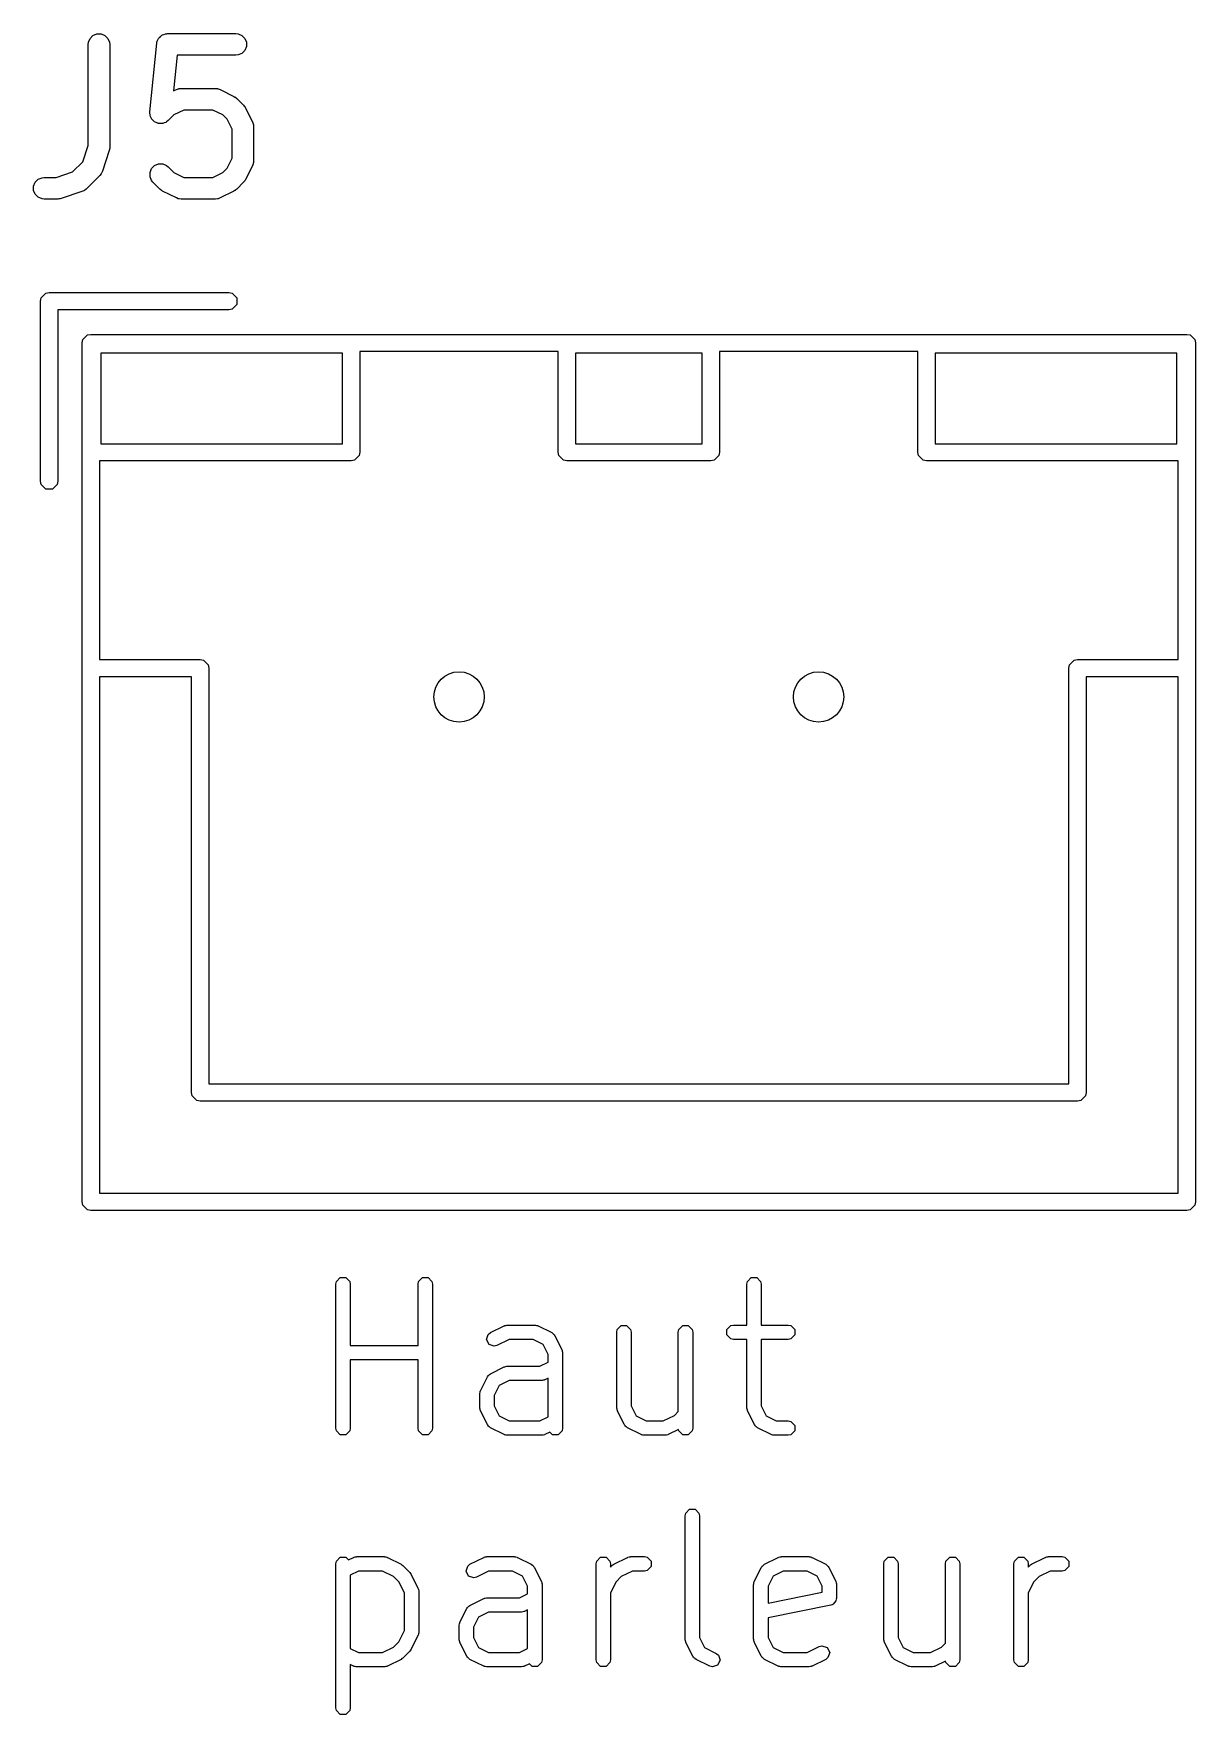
# Model space of a CAD drawing. Header units: inches. Extents: x 0.4 to 11.3, y -7.9 to -0.4.
# Drawn here: x 3.8206 to 4.1386, y -4.1367 to -3.6768 of the extents above; entities that cross this region are included whole.
import ezdxf

# ---------------------------------------------------------------- set-up
doc = ezdxf.new("R2010")
doc.units = ezdxf.units.IN
doc.header["$MEASUREMENT"] = 0
doc.layers.add('F.Silkscreen', color=41, linetype='CONTINUOUS', true_color=0xf2eda1)

msp = doc.modelspace()

# ---------------------------------------------------------------- linework, layer by layer
at = {"layer": 'F.Silkscreen', "linetype": 'CONTINUOUS'}
for p, q in [((3.8355, -3.67972), (3.83556, -3.67914)), ((3.83556, -3.67914), (3.836, -3.67808)), ((3.836, -3.67808), (3.83681, -3.67726)), ((3.83681, -3.67726), (3.83788, -3.67682)), ((3.83788, -3.67682), (3.83903, -3.67682)), ((3.83903, -3.67682), (3.84009, -3.67726)), ((3.84009, -3.67726), (3.84091, -3.67808)), ((3.84091, -3.67808), (3.84135, -3.67914)), ((3.84135, -3.67914), (3.8414, -3.67972)), ((3.85426, -3.67942), (3.8543, -3.67921)), ((3.8543, -3.67914), (3.85433, -3.67907)), ((3.8543, -3.67921), (3.8543, -3.67914)), ((3.85433, -3.67907), (3.85437, -3.67886)), ((3.85437, -3.67886), (3.85458, -3.67848)), ((3.85458, -3.67848), (3.85474, -3.67808)), ((3.85474, -3.67808), (3.85485, -3.67797)), ((3.85485, -3.67797), (3.85492, -3.67784)), ((3.85492, -3.67784), (3.85525, -3.67757)), ((3.85525, -3.67757), (3.85556, -3.67726)), ((3.85556, -3.67726), (3.8557, -3.67721)), ((3.8557, -3.67721), (3.85581, -3.67711)), ((3.85581, -3.67711), (3.85622, -3.67699)), ((3.85622, -3.67699), (3.85662, -3.67682)), ((3.85662, -3.67682), (3.85684, -3.6768)), ((3.85684, -3.6768), (3.85691, -3.67678)), ((3.85691, -3.67678), (3.85699, -3.67679)), ((3.85699, -3.67679), (3.8572, -3.67676)), ((3.8572, -3.67676), (3.87595, -3.67676)), ((3.87595, -3.67676), (3.87652, -3.67682)), ((3.87652, -3.67682), (3.87759, -3.67726)), ((3.87759, -3.67726), (3.8784, -3.67808)), ((3.8784, -3.67808), (3.87884, -3.67914)), ((3.87884, -3.67914), (3.87884, -3.68029)), ((3.8355, -3.70736), (3.8355, -3.67972)), ((3.8414, -3.67972), (3.8414, -3.70784)), ((3.85239, -3.69817), (3.85426, -3.67942)), ((3.85987, -3.68267), (3.85889, -3.69244)), ((3.87595, -3.68267), (3.85987, -3.68267)), ((3.87652, -3.68261), (3.87595, -3.68267)), ((3.87759, -3.68217), (3.87652, -3.68261)), ((3.8784, -3.68136), (3.87759, -3.68217)), ((3.87884, -3.68029), (3.8784, -3.68136)), ((3.85889, -3.69244), (3.85963, -3.69207)), ((3.85963, -3.69207), (3.86017, -3.69187)), ((3.86017, -3.69187), (3.86027, -3.69186)), ((3.86027, -3.69186), (3.86037, -3.69182)), ((3.86037, -3.69182), (3.86095, -3.69176)), ((3.86095, -3.69176), (3.87032, -3.69176)), ((3.87032, -3.69176), (3.8709, -3.69182)), ((3.8709, -3.69182), (3.871, -3.69186)), ((3.871, -3.69186), (3.8711, -3.69187)), ((3.8711, -3.69187), (3.87164, -3.69207)), ((3.87164, -3.69207), (3.87539, -3.69395)), ((3.86165, -3.69767), (3.85895, -3.69902)), ((3.86963, -3.69767), (3.86165, -3.69767)), ((3.87232, -3.69902), (3.86963, -3.69767)), ((3.87539, -3.69395), (3.87564, -3.69411)), ((3.87564, -3.69411), (3.87571, -3.69414)), ((3.87571, -3.69414), (3.87579, -3.6942)), ((3.87579, -3.6942), (3.87588, -3.69426)), ((3.87588, -3.69426), (3.87593, -3.69432)), ((3.87593, -3.69432), (3.87616, -3.6945)), ((3.87616, -3.6945), (3.87803, -3.69638)), ((3.87803, -3.69638), (3.87822, -3.6966)), ((3.87822, -3.6966), (3.87828, -3.69665)), ((3.87828, -3.69665), (3.87834, -3.69674)), ((3.87834, -3.69674), (3.8784, -3.69682)), ((3.8784, -3.69682), (3.87843, -3.6969)), ((3.87843, -3.6969), (3.87859, -3.69714)), ((3.87859, -3.69714), (3.88046, -3.70089)), ((3.85239, -3.69875), (3.85239, -3.69817)), ((3.85243, -3.69889), (3.85239, -3.69875)), ((3.85243, -3.69904), (3.85243, -3.69889)), ((3.85259, -3.69944), (3.85243, -3.69904)), ((3.85272, -3.69985), (3.85259, -3.69944)), ((3.85281, -3.69997), (3.85272, -3.69985)), ((3.85287, -3.70011), (3.85281, -3.69997)), ((3.85317, -3.70041), (3.85287, -3.70011)), ((3.85345, -3.70074), (3.85317, -3.70041)), ((3.85358, -3.70081), (3.85345, -3.70074)), ((3.85368, -3.70092), (3.85358, -3.70081)), ((3.85408, -3.70109), (3.85368, -3.70092)), ((3.85446, -3.70129), (3.85408, -3.70109)), ((3.85461, -3.7013), (3.85446, -3.70129)), ((3.85475, -3.70136), (3.85461, -3.7013)), ((3.85518, -3.70136), (3.85475, -3.70136)), ((3.85561, -3.7014), (3.85518, -3.70136)), ((3.85575, -3.70136), (3.85561, -3.7014)), ((3.8559, -3.70136), (3.85575, -3.70136)), ((3.8563, -3.7012), (3.8559, -3.70136)), ((3.85671, -3.70107), (3.8563, -3.7012)), ((3.85683, -3.70098), (3.85671, -3.70107)), ((3.85696, -3.70092), (3.85683, -3.70098)), ((3.85741, -3.70055), (3.85696, -3.70092)), ((3.85895, -3.69902), (3.85741, -3.70055)), ((3.87352, -3.70021), (3.87232, -3.69902)), ((3.87487, -3.70291), (3.87352, -3.70021)), ((3.88046, -3.70089), (3.88067, -3.70143)), ((3.88067, -3.70143), (3.88068, -3.70154)), ((3.88068, -3.70154), (3.88072, -3.70164)), ((3.88072, -3.70164), (3.88077, -3.70221)), ((3.88077, -3.70221), (3.88077, -3.71159)), ((3.87487, -3.71089), (3.87487, -3.70291)), ((3.834, -3.71187), (3.8355, -3.70736)), ((3.84125, -3.70877), (3.83938, -3.7144)), ((3.84132, -3.70849), (3.84125, -3.70877)), ((3.84135, -3.70841), (3.84132, -3.70849)), ((3.84136, -3.70831), (3.84135, -3.70841)), ((3.84138, -3.70821), (3.84136, -3.70831)), ((3.8414, -3.70784), (3.84138, -3.70813)), ((3.84138, -3.70813), (3.84138, -3.70821)), ((3.87352, -3.71359), (3.87487, -3.71089)), ((3.88077, -3.71159), (3.88072, -3.71216)), ((3.82181, -3.71663), (3.82288, -3.71619)), ((3.82288, -3.71619), (3.82345, -3.71613)), ((3.82345, -3.71613), (3.82672, -3.71613)), ((3.82672, -3.71613), (3.83123, -3.71463)), ((3.83123, -3.71463), (3.834, -3.71187)), ((3.83866, -3.71555), (3.83492, -3.7193)), ((3.83903, -3.7151), (3.83866, -3.71555)), ((3.83907, -3.71501), (3.83903, -3.7151)), ((3.83914, -3.71493), (3.83907, -3.71501)), ((3.83938, -3.7144), (3.83914, -3.71493)), ((3.85243, -3.71476), (3.85287, -3.7137)), ((3.85243, -3.71591), (3.85243, -3.71476)), ((3.85287, -3.71698), (3.85243, -3.71591)), ((3.85287, -3.7137), (3.85368, -3.71288)), ((3.85368, -3.71288), (3.85475, -3.71244)), ((3.85475, -3.71244), (3.8559, -3.71244)), ((3.8559, -3.71244), (3.85696, -3.71288)), ((3.85696, -3.71288), (3.85741, -3.71325)), ((3.85741, -3.71325), (3.85895, -3.71479)), ((3.85895, -3.71479), (3.86165, -3.71613)), ((3.86165, -3.71613), (3.86963, -3.71613)), ((3.86963, -3.71613), (3.87232, -3.71479)), ((3.87232, -3.71479), (3.87352, -3.71359)), ((3.88046, -3.71291), (3.87859, -3.71666)), ((3.88067, -3.71237), (3.88046, -3.71291)), ((3.88068, -3.71226), (3.88067, -3.71237)), ((3.88072, -3.71216), (3.88068, -3.71226)), ((3.82056, -3.71851), (3.821, -3.71745)), ((3.82056, -3.71966), (3.82056, -3.71851)), ((3.821, -3.72073), (3.82056, -3.71966)), ((3.821, -3.71745), (3.82181, -3.71663)), ((3.82181, -3.72154), (3.821, -3.72073)), ((3.83376, -3.72001), (3.82814, -3.72189)), ((3.83429, -3.71978), (3.83376, -3.72001)), ((3.83437, -3.71971), (3.83429, -3.71978)), ((3.83447, -3.71967), (3.83437, -3.71971)), ((3.83492, -3.7193), (3.83447, -3.71967)), ((3.85324, -3.71743), (3.85287, -3.71698)), ((3.85511, -3.7193), (3.85324, -3.71743)), ((3.85534, -3.71949), (3.85511, -3.7193)), ((3.85539, -3.71955), (3.85534, -3.71949)), ((3.85548, -3.7196), (3.85539, -3.71955)), ((3.85556, -3.71967), (3.85548, -3.7196)), ((3.85563, -3.7197), (3.85556, -3.71967)), ((3.85588, -3.71985), (3.85563, -3.7197)), ((3.85963, -3.72173), (3.85588, -3.71985)), ((3.87539, -3.71985), (3.87164, -3.72173)), ((3.87564, -3.7197), (3.87539, -3.71985)), ((3.87571, -3.71967), (3.87564, -3.7197)), ((3.87579, -3.7196), (3.87571, -3.71967)), ((3.87588, -3.71955), (3.87579, -3.7196)), ((3.87593, -3.71949), (3.87588, -3.71955)), ((3.87616, -3.7193), (3.87593, -3.71949)), ((3.87803, -3.71743), (3.87616, -3.7193)), ((3.87822, -3.7172), (3.87803, -3.71743)), ((3.87828, -3.71715), (3.87822, -3.7172)), ((3.87834, -3.71706), (3.87828, -3.71715)), ((3.8784, -3.71698), (3.87834, -3.71706)), ((3.87843, -3.71691), (3.8784, -3.71698)), ((3.87859, -3.71666), (3.87843, -3.71691)), ((3.82288, -3.72198), (3.82181, -3.72154)), ((3.82345, -3.72204), (3.82288, -3.72198)), ((3.8272, -3.72204), (3.82345, -3.72204)), ((3.82749, -3.72201), (3.8272, -3.72204)), ((3.82757, -3.72202), (3.82749, -3.72201)), ((3.82767, -3.72199), (3.82757, -3.72202)), ((3.82778, -3.72198), (3.82767, -3.72199)), ((3.82785, -3.72195), (3.82778, -3.72198)), ((3.82814, -3.72189), (3.82785, -3.72195)), ((3.86017, -3.72194), (3.85963, -3.72173)), ((3.86027, -3.72194), (3.86017, -3.72194)), ((3.86037, -3.72198), (3.86027, -3.72194)), ((3.86095, -3.72204), (3.86037, -3.72198)), ((3.87032, -3.72204), (3.86095, -3.72204)), ((3.8709, -3.72198), (3.87032, -3.72204)), ((3.871, -3.72194), (3.8709, -3.72198)), ((3.8711, -3.72194), (3.871, -3.72194)), ((3.87164, -3.72173), (3.8711, -3.72194)), ((3.82262, -3.7491), (3.8239, -3.74782)), ((3.8239, -3.74782), (3.8248, -3.74764)), ((3.8248, -3.74764), (3.87402, -3.74764)), ((3.87402, -3.74764), (3.87492, -3.74782)), ((3.87492, -3.74782), (3.8762, -3.7491)), ((3.82244, -3.75), (3.82262, -3.7491)), ((3.82244, -3.79921), (3.82244, -3.75)), ((3.87402, -3.75236), (3.82717, -3.75236)), ((3.82717, -3.75236), (3.82717, -3.79921)), ((3.87492, -3.75218), (3.87402, -3.75236)), ((3.8762, -3.7509), (3.87492, -3.75218)), ((3.8762, -3.7491), (3.8762, -3.7509)), ((3.83386, -3.76142), (3.83404, -3.76051)), ((3.83386, -3.99646), (3.83386, -3.76142)), ((3.83404, -3.76051), (3.83532, -3.75923)), ((3.83532, -3.75923), (3.83622, -3.75906)), ((3.83622, -3.75906), (4.13622, -3.75906)), ((4.13622, -3.75906), (4.13712, -3.75923)), ((4.13712, -3.75923), (4.1384, -3.76051)), ((4.1384, -3.76051), (4.13858, -3.76142)), ((4.13858, -3.76142), (4.13858, -3.99646)), ((3.83898, -3.76417), (3.83898, -3.78898)), ((3.90512, -3.76417), (3.83898, -3.76417)), ((3.90512, -3.78898), (3.90512, -3.76417)), ((3.96417, -3.76378), (3.90984, -3.76378)), ((3.90984, -3.76378), (3.90984, -3.79134)), ((3.96417, -3.79134), (3.96417, -3.76378)), ((3.9689, -3.76417), (3.9689, -3.78898)), ((4.00354, -3.76417), (3.9689, -3.76417)), ((4.00354, -3.78898), (4.00354, -3.76417)), ((4.00827, -3.76378), (4.00827, -3.79134)), ((4.0626, -3.76378), (4.00827, -3.76378)), ((4.0626, -3.79134), (4.0626, -3.76378)), ((4.06732, -3.76417), (4.06732, -3.78898)), ((4.13346, -3.76417), (4.06732, -3.76417)), ((4.13346, -3.78898), (4.13346, -3.76417)), ((3.83898, -3.78898), (3.90512, -3.78898)), ((3.9689, -3.78898), (4.00354, -3.78898)), ((4.06732, -3.78898), (4.13346, -3.78898)), ((3.90748, -3.7937), (3.83858, -3.7937)), ((3.83858, -3.7937), (3.83858, -3.84803)), ((3.90838, -3.79352), (3.90748, -3.7937)), ((3.90966, -3.79224), (3.90838, -3.79352)), ((3.90984, -3.79134), (3.90966, -3.79224)), ((3.96435, -3.79224), (3.96417, -3.79134)), ((3.96563, -3.79352), (3.96435, -3.79224)), ((3.96654, -3.7937), (3.96563, -3.79352)), ((4.00591, -3.7937), (3.96654, -3.7937)), ((4.00681, -3.79352), (4.00591, -3.7937)), ((4.00809, -3.79224), (4.00681, -3.79352)), ((4.00827, -3.79134), (4.00809, -3.79224)), ((4.06278, -3.79224), (4.0626, -3.79134)), ((4.06406, -3.79352), (4.06278, -3.79224)), ((4.06496, -3.7937), (4.06406, -3.79352)), ((4.13386, -3.7937), (4.06496, -3.7937)), ((4.13386, -3.84803), (4.13386, -3.7937)), ((3.82262, -3.80012), (3.82244, -3.79921)), ((3.8239, -3.80139), (3.82262, -3.80012)), ((3.82571, -3.80139), (3.8239, -3.80139)), ((3.82699, -3.80012), (3.82571, -3.80139)), ((3.82717, -3.79921), (3.82699, -3.80012)), ((3.83858, -3.84803), (3.86614, -3.84803)), ((3.86614, -3.84803), (3.86705, -3.84821)), ((3.86705, -3.84821), (3.86832, -3.84949)), ((3.86832, -3.84949), (3.8685, -3.85039)), ((4.10394, -3.85039), (4.10412, -3.84949)), ((4.10412, -3.84949), (4.1054, -3.84821)), ((4.1054, -3.84821), (4.1063, -3.84803)), ((4.1063, -3.84803), (4.13386, -3.84803)), ((3.83858, -3.85276), (3.83858, -3.99409)), ((3.86378, -3.85276), (3.83858, -3.85276)), ((3.86378, -3.96654), (3.86378, -3.85276)), ((3.8685, -3.85039), (3.8685, -3.96417)), ((4.10394, -3.96417), (4.10394, -3.85039)), ((4.13386, -3.85276), (4.10866, -3.85276)), ((4.10866, -3.85276), (4.10866, -3.96654)), ((4.13386, -3.99409), (4.13386, -3.85276)), ((3.8685, -3.96417), (3.98622, -3.96417)), ((3.98622, -3.96417), (4.10394, -3.96417)), ((3.86396, -3.96744), (3.86378, -3.96654)), ((3.86524, -3.96872), (3.86396, -3.96744)), ((3.86614, -3.9689), (3.86524, -3.96872)), ((3.98622, -3.9689), (3.86614, -3.9689)), ((4.1063, -3.9689), (3.98622, -3.9689)), ((4.1072, -3.96872), (4.1063, -3.9689)), ((4.10848, -3.96744), (4.1072, -3.96872)), ((4.10866, -3.96654), (4.10848, -3.96744)), ((3.83404, -3.99736), (3.83386, -3.99646)), ((3.83858, -3.99409), (4.13386, -3.99409)), ((4.13858, -3.99646), (4.1384, -3.99736)), ((3.83532, -3.99864), (3.83404, -3.99736)), ((3.83622, -3.99882), (3.83532, -3.99864)), ((4.13622, -3.99882), (3.83622, -3.99882)), ((4.13712, -3.99864), (4.13622, -3.99882)), ((4.1384, -3.99736), (4.13712, -3.99864)), ((3.9033, -4.019), (3.90345, -4.01824)), ((3.9033, -4.05837), (3.9033, -4.019)), ((3.90345, -4.01824), (3.90452, -4.01718)), ((3.90452, -4.01718), (3.90602, -4.01718)), ((3.90602, -4.01718), (3.90709, -4.01824)), ((3.90709, -4.01824), (3.90724, -4.019)), ((3.90724, -4.019), (3.90724, -4.03577)), ((3.9258, -4.019), (3.92595, -4.01824)), ((3.9258, -4.03577), (3.9258, -4.019)), ((3.92595, -4.01824), (3.92701, -4.01718)), ((3.92701, -4.01718), (3.92852, -4.01718)), ((3.92852, -4.01718), (3.92959, -4.01824)), ((3.92959, -4.01824), (3.92974, -4.019)), ((3.92974, -4.019), (3.92974, -4.05837)), ((4.01579, -4.019), (4.01594, -4.01824)), ((4.01579, -4.03015), (4.01579, -4.019)), ((4.01594, -4.01824), (4.017, -4.01718)), ((4.017, -4.01718), (4.01851, -4.01718)), ((4.01851, -4.01718), (4.01958, -4.01824)), ((4.01958, -4.01824), (4.01973, -4.019)), ((4.01973, -4.019), (4.01973, -4.03015)), ((3.94455, -4.03413), (3.94503, -4.0327)), ((3.94503, -4.0327), (3.94564, -4.03223)), ((3.94564, -4.03223), (3.94939, -4.03036)), ((3.94939, -4.03036), (3.94948, -4.03033)), ((3.94948, -4.03033), (3.94951, -4.0303)), ((3.94951, -4.0303), (3.94982, -4.03024)), ((3.94982, -4.03024), (3.95013, -4.03015)), ((3.95013, -4.03015), (3.95017, -4.03017)), ((3.95017, -4.03017), (3.95027, -4.03015)), ((3.95027, -4.03015), (3.95776, -4.03015)), ((3.95776, -4.03015), (3.95786, -4.03017)), ((3.95786, -4.03017), (3.9579, -4.03015)), ((3.9579, -4.03015), (3.95821, -4.03024)), ((3.95821, -4.03024), (3.95852, -4.0303)), ((3.95852, -4.0303), (3.95855, -4.03033)), ((3.95855, -4.03033), (3.95864, -4.03036)), ((3.95864, -4.03036), (3.96239, -4.03223)), ((3.96239, -4.03223), (3.9627, -4.03247)), ((3.9627, -4.03247), (3.9628, -4.03251)), ((3.9628, -4.03251), (3.96289, -4.03262)), ((3.96289, -4.03262), (3.963, -4.0327)), ((3.963, -4.0327), (3.96303, -4.0328)), ((3.96303, -4.0328), (3.96327, -4.03311)), ((3.96327, -4.03311), (3.96515, -4.03686)), ((3.98017, -4.03212), (3.98032, -4.03137)), ((3.98017, -4.05274), (3.98017, -4.03212)), ((3.98032, -4.03137), (3.98138, -4.0303)), ((3.98138, -4.0303), (3.98289, -4.0303)), ((3.98289, -4.0303), (3.98396, -4.03137)), ((3.98396, -4.03137), (3.9841, -4.03212)), ((3.9841, -4.03212), (3.9841, -4.05228)), ((3.99704, -4.03212), (3.99719, -4.03137)), ((3.99704, -4.0538), (3.99704, -4.03212)), ((3.99719, -4.03137), (3.99826, -4.0303)), ((3.99826, -4.0303), (3.99976, -4.0303)), ((3.99976, -4.0303), (4.00083, -4.03137)), ((4.00083, -4.03137), (4.00098, -4.03212)), ((4.00098, -4.03212), (4.00098, -4.05837)), ((4.01031, -4.03137), (4.01138, -4.0303)), ((4.01031, -4.03287), (4.01031, -4.03137)), ((4.01138, -4.03394), (4.01031, -4.03287)), ((4.01138, -4.0303), (4.01213, -4.03015)), ((4.01213, -4.03015), (4.01579, -4.03015)), ((4.01973, -4.03015), (4.02713, -4.03015)), ((4.02713, -4.03015), (4.02788, -4.0303)), ((4.02788, -4.0303), (4.02895, -4.03137)), ((4.02895, -4.03287), (4.02788, -4.03394)), ((4.02895, -4.03137), (4.02895, -4.03287)), ((3.90724, -4.03577), (3.9258, -4.03577)), ((3.94523, -4.03548), (3.94455, -4.03413)), ((3.94666, -4.03596), (3.94523, -4.03548)), ((3.9474, -4.03575), (3.94666, -4.03596)), ((3.95073, -4.03409), (3.9474, -4.03575)), ((3.9573, -4.03409), (3.95073, -4.03409)), ((3.96005, -4.03546), (3.9573, -4.03409)), ((3.96142, -4.03821), (3.96005, -4.03546)), ((3.96515, -4.03686), (3.96518, -4.03696)), ((3.96518, -4.03696), (3.96521, -4.03699)), ((3.96521, -4.03699), (3.96527, -4.0373)), ((3.96527, -4.0373), (3.96535, -4.0376)), ((3.96535, -4.0376), (3.96534, -4.03765)), ((3.96534, -4.03765), (3.96536, -4.03774)), ((3.96536, -4.03774), (3.96536, -4.05837)), ((4.01213, -4.03409), (4.01138, -4.03394)), ((4.01579, -4.03409), (4.01213, -4.03409)), ((4.01579, -4.05274), (4.01579, -4.03409)), ((4.02713, -4.03409), (4.01973, -4.03409)), ((4.01973, -4.03409), (4.01973, -4.05228)), ((4.02788, -4.03394), (4.02713, -4.03409)), ((3.9258, -4.03971), (3.90724, -4.03971)), ((3.90724, -4.03971), (3.90724, -4.05837)), ((3.9258, -4.05837), (3.9258, -4.03971)), ((3.94564, -4.04348), (3.94939, -4.04161)), ((3.94939, -4.04161), (3.94948, -4.04158)), ((3.94948, -4.04158), (3.94951, -4.04155)), ((3.94951, -4.04155), (3.94982, -4.04149)), ((3.94982, -4.04149), (3.95013, -4.0414)), ((3.95013, -4.0414), (3.95017, -4.04142)), ((3.95017, -4.04142), (3.95027, -4.0414)), ((3.95027, -4.0414), (3.95917, -4.0414)), ((3.95917, -4.0414), (3.96142, -4.04028)), ((3.96142, -4.04028), (3.96142, -4.03821)), ((3.94288, -4.04811), (3.94476, -4.04436)), ((3.94476, -4.04436), (3.945, -4.04405)), ((3.945, -4.04405), (3.94503, -4.04395)), ((3.94503, -4.04395), (3.94514, -4.04387)), ((3.94514, -4.04387), (3.94523, -4.04375)), ((3.94523, -4.04375), (3.94533, -4.04372)), ((3.94533, -4.04372), (3.94564, -4.04348)), ((3.94798, -4.04671), (3.94661, -4.04946)), ((3.95073, -4.04534), (3.94798, -4.04671)), ((3.95964, -4.04534), (3.95073, -4.04534)), ((3.95974, -4.04532), (3.95964, -4.04534)), ((3.95978, -4.04533), (3.95974, -4.04532)), ((3.96008, -4.04525), (3.95978, -4.04533)), ((3.96039, -4.04519), (3.96008, -4.04525)), ((3.96042, -4.04515), (3.96039, -4.04519)), ((3.96052, -4.04513), (3.96042, -4.04515)), ((3.96142, -4.04468), (3.96052, -4.04513)), ((3.96142, -4.05527), (3.96142, -4.04468)), ((3.94267, -4.04899), (3.94269, -4.04889)), ((3.94267, -4.05274), (3.94267, -4.04899)), ((3.94268, -4.04885), (3.94276, -4.04855)), ((3.94269, -4.04889), (3.94268, -4.04885)), ((3.94276, -4.04855), (3.94282, -4.04824)), ((3.94282, -4.04824), (3.94285, -4.04821)), ((3.94285, -4.04821), (3.94288, -4.04811)), ((3.94661, -4.04946), (3.94661, -4.05228)), ((3.94269, -4.05284), (3.94267, -4.05274)), ((3.94268, -4.05288), (3.94269, -4.05284)), ((3.94276, -4.05318), (3.94268, -4.05288)), ((3.94282, -4.05349), (3.94276, -4.05318)), ((3.94285, -4.05353), (3.94282, -4.05349)), ((3.94288, -4.05362), (3.94285, -4.05353)), ((3.94476, -4.05737), (3.94288, -4.05362)), ((3.94661, -4.05228), (3.94798, -4.05502)), ((3.94798, -4.05502), (3.95073, -4.0564)), ((3.95073, -4.0564), (3.95917, -4.0564)), ((3.95917, -4.0564), (3.96142, -4.05527)), ((3.98019, -4.05284), (3.98017, -4.05274)), ((3.98017, -4.05288), (3.98019, -4.05284)), ((3.98026, -4.05318), (3.98017, -4.05288)), ((3.98032, -4.05349), (3.98026, -4.05318)), ((3.98035, -4.05353), (3.98032, -4.05349)), ((3.98038, -4.05362), (3.98035, -4.05353)), ((3.98225, -4.05737), (3.98038, -4.05362)), ((3.9841, -4.05228), (3.98548, -4.05502)), ((3.98548, -4.05502), (3.98823, -4.0564)), ((3.98823, -4.0564), (3.99292, -4.0564)), ((3.99292, -4.0564), (3.99597, -4.05487)), ((3.99597, -4.05487), (3.99704, -4.0538)), ((4.01581, -4.05284), (4.01579, -4.05274)), ((4.01579, -4.05288), (4.01581, -4.05284)), ((4.01588, -4.05318), (4.01579, -4.05288)), ((4.01594, -4.05349), (4.01588, -4.05318)), ((4.01597, -4.05353), (4.01594, -4.05349)), ((4.016, -4.05362), (4.01597, -4.05353)), ((4.01787, -4.05737), (4.016, -4.05362)), ((4.01973, -4.05228), (4.0211, -4.05502)), ((4.0211, -4.05502), (4.02385, -4.0564)), ((4.02385, -4.0564), (4.02713, -4.0564)), ((4.02713, -4.0564), (4.02788, -4.05655)), ((4.02788, -4.05655), (4.02895, -4.05761)), ((3.90345, -4.05912), (3.9033, -4.05837)), ((3.90452, -4.06018), (3.90345, -4.05912)), ((3.90602, -4.06018), (3.90452, -4.06018)), ((3.90709, -4.05912), (3.90602, -4.06018)), ((3.90724, -4.05837), (3.90709, -4.05912)), ((3.92595, -4.05912), (3.9258, -4.05837)), ((3.92701, -4.06018), (3.92595, -4.05912)), ((3.92852, -4.06018), (3.92701, -4.06018)), ((3.92959, -4.05912), (3.92852, -4.06018)), ((3.92974, -4.05837), (3.92959, -4.05912)), ((3.945, -4.05768), (3.94476, -4.05737)), ((3.94503, -4.05778), (3.945, -4.05768)), ((3.94514, -4.05787), (3.94503, -4.05778)), ((3.94523, -4.05798), (3.94514, -4.05787)), ((3.94533, -4.05801), (3.94523, -4.05798)), ((3.94564, -4.05825), (3.94533, -4.05801)), ((3.94939, -4.06013), (3.94564, -4.05825)), ((3.94948, -4.06015), (3.94939, -4.06013)), ((3.94951, -4.06018), (3.94948, -4.06015)), ((3.94982, -4.06025), (3.94951, -4.06018)), ((3.95013, -4.06033), (3.94982, -4.06025)), ((3.95017, -4.06031), (3.95013, -4.06033)), ((3.95027, -4.06033), (3.95017, -4.06031)), ((3.95964, -4.06033), (3.95027, -4.06033)), ((3.95974, -4.06031), (3.95964, -4.06033)), ((3.95978, -4.06033), (3.95974, -4.06031)), ((3.96008, -4.06025), (3.95978, -4.06033)), ((3.96039, -4.06018), (3.96008, -4.06025)), ((3.96042, -4.06015), (3.96039, -4.06018)), ((3.96052, -4.06013), (3.96042, -4.06015)), ((3.96189, -4.05944), (3.96052, -4.06013)), ((3.96264, -4.06018), (3.96189, -4.05944)), ((3.96414, -4.06018), (3.96264, -4.06018)), ((3.96521, -4.05912), (3.96414, -4.06018)), ((3.96536, -4.05837), (3.96521, -4.05912)), ((3.98249, -4.05768), (3.98225, -4.05737)), ((3.98252, -4.05778), (3.98249, -4.05768)), ((3.98264, -4.05787), (3.98252, -4.05778)), ((3.98272, -4.05798), (3.98264, -4.05787)), ((3.98282, -4.05801), (3.98272, -4.05798)), ((3.98313, -4.05825), (3.98282, -4.05801)), ((3.98688, -4.06013), (3.98313, -4.05825)), ((3.98698, -4.06015), (3.98688, -4.06013)), ((3.98701, -4.06018), (3.98698, -4.06015)), ((3.98732, -4.06025), (3.98701, -4.06018)), ((3.98762, -4.06033), (3.98732, -4.06025)), ((3.98766, -4.06031), (3.98762, -4.06033)), ((3.98776, -4.06033), (3.98766, -4.06031)), ((3.99338, -4.06033), (3.98776, -4.06033)), ((3.99348, -4.06031), (3.99338, -4.06033)), ((3.99352, -4.06033), (3.99348, -4.06031)), ((3.99383, -4.06025), (3.99352, -4.06033)), ((3.99414, -4.06018), (3.99383, -4.06025)), ((3.99417, -4.06015), (3.99414, -4.06018)), ((3.99427, -4.06013), (3.99417, -4.06015)), ((3.99711, -4.0587), (3.99427, -4.06013)), ((3.99719, -4.05912), (3.99711, -4.0587)), ((3.99826, -4.06018), (3.99719, -4.05912)), ((3.99976, -4.06018), (3.99826, -4.06018)), ((4.00083, -4.05912), (3.99976, -4.06018)), ((4.00098, -4.05837), (4.00083, -4.05912)), ((4.01811, -4.05768), (4.01787, -4.05737)), ((4.01814, -4.05778), (4.01811, -4.05768)), ((4.01826, -4.05787), (4.01814, -4.05778)), ((4.01834, -4.05798), (4.01826, -4.05787)), ((4.01844, -4.05801), (4.01834, -4.05798)), ((4.01875, -4.05825), (4.01844, -4.05801)), ((4.0225, -4.06013), (4.01875, -4.05825)), ((4.0226, -4.06015), (4.0225, -4.06013)), ((4.02263, -4.06018), (4.0226, -4.06015)), ((4.02294, -4.06025), (4.02263, -4.06018)), ((4.02324, -4.06033), (4.02294, -4.06025)), ((4.02328, -4.06031), (4.02324, -4.06033)), ((4.02338, -4.06033), (4.02328, -4.06031)), ((4.02713, -4.06033), (4.02338, -4.06033)), ((4.02788, -4.06018), (4.02713, -4.06033)), ((4.02895, -4.05912), (4.02788, -4.06018)), ((4.02895, -4.05761), (4.02895, -4.05912)), ((3.99892, -4.08238), (3.99907, -4.08163)), ((3.99892, -4.11612), (3.99892, -4.08238)), ((3.99907, -4.08163), (4.00013, -4.08056)), ((4.00013, -4.08056), (4.00164, -4.08056)), ((4.00164, -4.08056), (4.0027, -4.08163)), ((4.0027, -4.08163), (4.00285, -4.08238)), ((4.00285, -4.08238), (4.00285, -4.11566)), ((3.9033, -4.0955), (3.90345, -4.09475)), ((3.9033, -4.13487), (3.9033, -4.0955)), ((3.90345, -4.09475), (3.90452, -4.09368)), ((3.90452, -4.09368), (3.90602, -4.09368)), ((3.90602, -4.09368), (3.90677, -4.09443)), ((3.90677, -4.09443), (3.90814, -4.09374)), ((3.90949, -4.09747), (3.90724, -4.09859)), ((3.90814, -4.09374), (3.90824, -4.09372)), ((3.90824, -4.09372), (3.90827, -4.09368)), ((3.90827, -4.09368), (3.90858, -4.09362)), ((3.90858, -4.09362), (3.90888, -4.09354)), ((3.90888, -4.09354), (3.90892, -4.09355)), ((3.90892, -4.09355), (3.90902, -4.09353)), ((3.90902, -4.09353), (3.91652, -4.09353)), ((3.91605, -4.09747), (3.90949, -4.09747)), ((3.9191, -4.09899), (3.91605, -4.09747)), ((3.91652, -4.09353), (3.91662, -4.09355)), ((3.91662, -4.09355), (3.91666, -4.09354)), ((3.91666, -4.09354), (3.91696, -4.09362)), ((3.91696, -4.09362), (3.91727, -4.09368)), ((3.91727, -4.09368), (3.9173, -4.09372)), ((3.9173, -4.09372), (3.9174, -4.09374)), ((3.9174, -4.09374), (3.92115, -4.09562)), ((3.92115, -4.09562), (3.9214, -4.09581)), ((3.9214, -4.09581), (3.92166, -4.09598)), ((3.92166, -4.09598), (3.92354, -4.09786)), ((3.92354, -4.09786), (3.92371, -4.09812)), ((3.93893, -4.09752), (3.9394, -4.09609)), ((3.9396, -4.09886), (3.93893, -4.09752)), ((3.9394, -4.09609), (3.94001, -4.09562)), ((3.94001, -4.09562), (3.94376, -4.09374)), ((3.94511, -4.09747), (3.94177, -4.09914)), ((3.94376, -4.09374), (3.94386, -4.09372)), ((3.94386, -4.09372), (3.94389, -4.09368)), ((3.94389, -4.09368), (3.9442, -4.09362)), ((3.9442, -4.09362), (3.9445, -4.09354)), ((3.9445, -4.09354), (3.94454, -4.09355)), ((3.94454, -4.09355), (3.94464, -4.09353)), ((3.94464, -4.09353), (3.95214, -4.09353)), ((3.95168, -4.09747), (3.94511, -4.09747)), ((3.95442, -4.09884), (3.95168, -4.09747)), ((3.95214, -4.09353), (3.95224, -4.09355)), ((3.95224, -4.09355), (3.95228, -4.09354)), ((3.95228, -4.09354), (3.95258, -4.09362)), ((3.95258, -4.09362), (3.95289, -4.09368)), ((3.95289, -4.09368), (3.95293, -4.09372)), ((3.95293, -4.09372), (3.95302, -4.09374)), ((3.95302, -4.09374), (3.95677, -4.09562)), ((3.95677, -4.09562), (3.95708, -4.09586)), ((3.95708, -4.09586), (3.95718, -4.09589)), ((3.95718, -4.09589), (3.95727, -4.096)), ((3.95727, -4.096), (3.95738, -4.09609)), ((3.95738, -4.09609), (3.95741, -4.09619)), ((3.95741, -4.09619), (3.95765, -4.0965)), ((3.95765, -4.0965), (3.95953, -4.10025)), ((3.97454, -4.0955), (3.97469, -4.09475)), ((3.97454, -4.12175), (3.97454, -4.0955)), ((3.97469, -4.09475), (3.97576, -4.09368)), ((3.97576, -4.09368), (3.97727, -4.09368)), ((3.97727, -4.09368), (3.97833, -4.09475)), ((3.97833, -4.09475), (3.97848, -4.0955)), ((3.97848, -4.0955), (3.97848, -4.09637)), ((3.97848, -4.09637), (3.97887, -4.09598)), ((3.97887, -4.09598), (3.97913, -4.09581)), ((3.97913, -4.09581), (3.97938, -4.09562)), ((3.97938, -4.09562), (3.98313, -4.09374)), ((3.98448, -4.09747), (3.98143, -4.09899)), ((3.98313, -4.09374), (3.98323, -4.09372)), ((3.98323, -4.09372), (3.98326, -4.09368)), ((3.98326, -4.09368), (3.98357, -4.09362)), ((3.98357, -4.09362), (3.98387, -4.09354)), ((3.98387, -4.09354), (3.98391, -4.09355)), ((3.98391, -4.09355), (3.98401, -4.09353)), ((3.98401, -4.09353), (3.98776, -4.09353)), ((3.98776, -4.09747), (3.98448, -4.09747)), ((3.98776, -4.09353), (3.98851, -4.09368)), ((3.98851, -4.09732), (3.98776, -4.09747)), ((3.98851, -4.09368), (3.98958, -4.09475)), ((3.98958, -4.09626), (3.98851, -4.09732)), ((3.98958, -4.09475), (3.98958, -4.09626)), ((4.01787, -4.10025), (4.01975, -4.0965)), ((4.01975, -4.0965), (4.01999, -4.09619)), ((4.01999, -4.09619), (4.02002, -4.09609)), ((4.02002, -4.09609), (4.02013, -4.096)), ((4.02013, -4.096), (4.02022, -4.09589)), ((4.02022, -4.09589), (4.02032, -4.09586)), ((4.02032, -4.09586), (4.02063, -4.09562)), ((4.02063, -4.09562), (4.02438, -4.09374)), ((4.02572, -4.09747), (4.02297, -4.09884)), ((4.02438, -4.09374), (4.02447, -4.09372)), ((4.02447, -4.09372), (4.0245, -4.09368)), ((4.0245, -4.09368), (4.02481, -4.09362)), ((4.02481, -4.09362), (4.02512, -4.09354)), ((4.02512, -4.09354), (4.02516, -4.09355)), ((4.02516, -4.09355), (4.02526, -4.09353)), ((4.02526, -4.09353), (4.03276, -4.09353)), ((4.03229, -4.09747), (4.02572, -4.09747)), ((4.03504, -4.09884), (4.03229, -4.09747)), ((4.03276, -4.09353), (4.03285, -4.09355)), ((4.03285, -4.09355), (4.03289, -4.09354)), ((4.03289, -4.09354), (4.0332, -4.09362)), ((4.0332, -4.09362), (4.03351, -4.09368)), ((4.03351, -4.09368), (4.03354, -4.09372)), ((4.03354, -4.09372), (4.03364, -4.09374)), ((4.03364, -4.09374), (4.03738, -4.09562)), ((4.03738, -4.09562), (4.03769, -4.09586)), ((4.03769, -4.09586), (4.03779, -4.09589)), ((4.03779, -4.09589), (4.03788, -4.096)), ((4.03788, -4.096), (4.03799, -4.09609)), ((4.03799, -4.09609), (4.03802, -4.09619)), ((4.03802, -4.09619), (4.03827, -4.0965)), ((4.03827, -4.0965), (4.04014, -4.10025)), ((4.05328, -4.0955), (4.05343, -4.09475)), ((4.05328, -4.11612), (4.05328, -4.0955)), ((4.05343, -4.09475), (4.0545, -4.09368)), ((4.0545, -4.09368), (4.05601, -4.09368)), ((4.05601, -4.09368), (4.05707, -4.09475)), ((4.05707, -4.09475), (4.05722, -4.0955)), ((4.05722, -4.0955), (4.05722, -4.11566)), ((4.07016, -4.0955), (4.07031, -4.09475)), ((4.07016, -4.11718), (4.07016, -4.0955)), ((4.07031, -4.09475), (4.07137, -4.09368)), ((4.07137, -4.09368), (4.07288, -4.09368)), ((4.07288, -4.09368), (4.07394, -4.09475)), ((4.07394, -4.09475), (4.07409, -4.0955)), ((4.07409, -4.0955), (4.07409, -4.12175)), ((4.0889, -4.0955), (4.08905, -4.09475)), ((4.0889, -4.12175), (4.0889, -4.0955)), ((4.08905, -4.09475), (4.09012, -4.09368)), ((4.09012, -4.09368), (4.09163, -4.09368)), ((4.09163, -4.09368), (4.09269, -4.09475)), ((4.09269, -4.09475), (4.09284, -4.0955)), ((4.09284, -4.0955), (4.09284, -4.09637)), ((4.09284, -4.09637), (4.09323, -4.09598)), ((4.09323, -4.09598), (4.09349, -4.09581)), ((4.09349, -4.09581), (4.09374, -4.09562)), ((4.09374, -4.09562), (4.09749, -4.09374)), ((4.09884, -4.09747), (4.09579, -4.09899)), ((4.09749, -4.09374), (4.09759, -4.09372)), ((4.09759, -4.09372), (4.09762, -4.09368)), ((4.09762, -4.09368), (4.09793, -4.09362)), ((4.09793, -4.09362), (4.09823, -4.09354)), ((4.09823, -4.09354), (4.09828, -4.09355)), ((4.09828, -4.09355), (4.09837, -4.09353)), ((4.09837, -4.09353), (4.10212, -4.09353)), ((4.10212, -4.09747), (4.09884, -4.09747)), ((4.10212, -4.09353), (4.10287, -4.09368)), ((4.10287, -4.09732), (4.10212, -4.09747)), ((4.10287, -4.09368), (4.10394, -4.09475)), ((4.10394, -4.09626), (4.10287, -4.09732)), ((4.10394, -4.09475), (4.10394, -4.09626)), ((3.90724, -4.09859), (3.90724, -4.11866)), ((3.92053, -4.10042), (3.9191, -4.09899)), ((3.92205, -4.10347), (3.92053, -4.10042)), ((3.92371, -4.09812), (3.9239, -4.09837)), ((3.9239, -4.09837), (3.92578, -4.10212)), ((3.92578, -4.10212), (3.92581, -4.10222)), ((3.92581, -4.10222), (3.92584, -4.10225)), ((3.92584, -4.10225), (3.9259, -4.10256)), ((3.94103, -4.09934), (3.9396, -4.09886)), ((3.94177, -4.09914), (3.94103, -4.09934)), ((3.9558, -4.10159), (3.95442, -4.09884)), ((3.9558, -4.10366), (3.9558, -4.10159)), ((3.95953, -4.10025), (3.95955, -4.10034)), ((3.95955, -4.10034), (3.95958, -4.10037)), ((3.95958, -4.10037), (3.95964, -4.10068)), ((3.95964, -4.10068), (3.95973, -4.10099)), ((3.95973, -4.10099), (3.95971, -4.10103)), ((3.95971, -4.10103), (3.95973, -4.10113)), ((3.95973, -4.10113), (3.95973, -4.12175)), ((3.98, -4.10042), (3.97848, -4.10347)), ((3.98143, -4.09899), (3.98, -4.10042)), ((4.01766, -4.10113), (4.01768, -4.10103)), ((4.01766, -4.11612), (4.01766, -4.10113)), ((4.01767, -4.10099), (4.01775, -4.10068)), ((4.01768, -4.10103), (4.01767, -4.10099)), ((4.01775, -4.10068), (4.01781, -4.10037)), ((4.01781, -4.10037), (4.01785, -4.10034)), ((4.01785, -4.10034), (4.01787, -4.10025)), ((4.02297, -4.09884), (4.0216, -4.10159)), ((4.0216, -4.10159), (4.0216, -4.10622)), ((4.03641, -4.10159), (4.03504, -4.09884)), ((4.03641, -4.10326), (4.03641, -4.10159)), ((4.04014, -4.10025), (4.04017, -4.10034)), ((4.04017, -4.10034), (4.0402, -4.10037)), ((4.0402, -4.10037), (4.04026, -4.10068)), ((4.04026, -4.10068), (4.04034, -4.10099)), ((4.04034, -4.10099), (4.04033, -4.10103)), ((4.04033, -4.10103), (4.04035, -4.10113)), ((4.04035, -4.10113), (4.04035, -4.10488)), ((4.09437, -4.10042), (4.09284, -4.10347)), ((4.09579, -4.09899), (4.09437, -4.10042)), ((3.92205, -4.11378), (3.92205, -4.10347)), ((3.9259, -4.10256), (3.92598, -4.10286)), ((3.92598, -4.10286), (3.92597, -4.1029)), ((3.92597, -4.1029), (3.92599, -4.103)), ((3.92599, -4.103), (3.92599, -4.11425)), ((3.93952, -4.10725), (3.9396, -4.10714)), ((3.9396, -4.10714), (3.9397, -4.10711)), ((3.9397, -4.10711), (3.94001, -4.10686)), ((3.94001, -4.10686), (3.94376, -4.10499)), ((3.94376, -4.10499), (3.94386, -4.10496)), ((3.94386, -4.10496), (3.94389, -4.10493)), ((3.94389, -4.10493), (3.9442, -4.10487)), ((3.9442, -4.10487), (3.9445, -4.10479)), ((3.9445, -4.10479), (3.94454, -4.1048)), ((3.94454, -4.1048), (3.94464, -4.10478)), ((3.94464, -4.10478), (3.95355, -4.10478)), ((3.95355, -4.10478), (3.9558, -4.10366)), ((3.97848, -4.10347), (3.97848, -4.12175)), ((4.0216, -4.10622), (4.03641, -4.10326)), ((4.03877, -4.10681), (4.0216, -4.11024)), ((4.03903, -4.10669), (4.03877, -4.10681)), ((4.03913, -4.10669), (4.03903, -4.10669)), ((4.0392, -4.10662), (4.03913, -4.10669)), ((4.03947, -4.10651), (4.0392, -4.10662)), ((4.03979, -4.10603), (4.03947, -4.10651)), ((4.0402, -4.10563), (4.03979, -4.10603)), ((4.04026, -4.10534), (4.0402, -4.10563)), ((4.04031, -4.10526), (4.04026, -4.10534)), ((4.04035, -4.10488), (4.04029, -4.10516)), ((4.04029, -4.10516), (4.04031, -4.10526)), ((4.09284, -4.10347), (4.09284, -4.12175)), ((3.93714, -4.11193), (3.9372, -4.11162)), ((3.9372, -4.11162), (3.93723, -4.11159)), ((3.93723, -4.11159), (3.93726, -4.11149)), ((3.93726, -4.11149), (3.93913, -4.10775)), ((3.93913, -4.10775), (3.93937, -4.10744)), ((3.93937, -4.10744), (3.9394, -4.10734)), ((3.9394, -4.10734), (3.93952, -4.10725)), ((3.94236, -4.11009), (3.94099, -4.11284)), ((3.94511, -4.10872), (3.94236, -4.11009)), ((3.95401, -4.10872), (3.94511, -4.10872)), ((3.95411, -4.1087), (3.95401, -4.10872)), ((3.95415, -4.10871), (3.95411, -4.1087)), ((3.95446, -4.10863), (3.95415, -4.10871)), ((3.95477, -4.10857), (3.95446, -4.10863)), ((3.9548, -4.10854), (3.95477, -4.10857)), ((3.9549, -4.10851), (3.9548, -4.10854)), ((3.9558, -4.10806), (3.9549, -4.10851)), ((3.9558, -4.11866), (3.9558, -4.10806)), ((4.0216, -4.11024), (4.0216, -4.11566)), ((3.92053, -4.11683), (3.92205, -4.11378)), ((3.92578, -4.11513), (3.9239, -4.11888)), ((3.92581, -4.11503), (3.92578, -4.11513)), ((3.92584, -4.115), (3.92581, -4.11503)), ((3.9259, -4.11469), (3.92584, -4.115)), ((3.92598, -4.11439), (3.9259, -4.11469)), ((3.92599, -4.11425), (3.92597, -4.11435)), ((3.92597, -4.11435), (3.92598, -4.11439)), ((3.93705, -4.11224), (3.93714, -4.11193)), ((3.93707, -4.11228), (3.93705, -4.11224)), ((3.93705, -4.11237), (3.93707, -4.11228)), ((3.93705, -4.11612), (3.93705, -4.11237)), ((3.93707, -4.11622), (3.93705, -4.11612)), ((3.93705, -4.11626), (3.93707, -4.11622)), ((3.93714, -4.11657), (3.93705, -4.11626)), ((3.94099, -4.11284), (3.94099, -4.11566)), ((3.94099, -4.11566), (3.94236, -4.11841)), ((3.99893, -4.11622), (3.99892, -4.11612)), ((3.99892, -4.11626), (3.99893, -4.11622)), ((3.999, -4.11657), (3.99892, -4.11626)), ((4.00285, -4.11566), (4.00423, -4.11841)), ((4.01768, -4.11622), (4.01766, -4.11612)), ((4.01767, -4.11626), (4.01768, -4.11622)), ((4.01775, -4.11657), (4.01767, -4.11626)), ((4.0216, -4.11566), (4.02297, -4.11841)), ((4.0533, -4.11622), (4.05328, -4.11612)), ((4.05329, -4.11626), (4.0533, -4.11622)), ((4.05337, -4.11657), (4.05329, -4.11626)), ((4.05722, -4.11566), (4.05859, -4.11841)), ((3.90724, -4.11866), (3.90949, -4.11978)), ((3.90949, -4.11978), (3.91605, -4.11978)), ((3.91605, -4.11978), (3.9191, -4.11826)), ((3.9191, -4.11826), (3.92053, -4.11683)), ((3.92354, -4.11939), (3.92166, -4.12127)), ((3.92371, -4.11913), (3.92354, -4.11939)), ((3.9239, -4.11888), (3.92371, -4.11913)), ((3.9372, -4.11688), (3.93714, -4.11657)), ((3.93723, -4.11691), (3.9372, -4.11688)), ((3.93726, -4.117), (3.93723, -4.11691)), ((3.93913, -4.12075), (3.93726, -4.117)), ((3.93937, -4.12106), (3.93913, -4.12075)), ((3.94236, -4.11841), (3.94511, -4.11978)), ((3.94511, -4.11978), (3.95355, -4.11978)), ((3.95355, -4.11978), (3.9558, -4.11866)), ((3.99907, -4.11688), (3.999, -4.11657)), ((3.9991, -4.11691), (3.99907, -4.11688)), ((3.99912, -4.117), (3.9991, -4.11691)), ((4.001, -4.12075), (3.99912, -4.117)), ((4.00124, -4.12106), (4.001, -4.12075)), ((4.00423, -4.11841), (4.00739, -4.11999)), ((4.00739, -4.11999), (4.008, -4.12046)), ((4.008, -4.12046), (4.00847, -4.12189)), ((4.01781, -4.11688), (4.01775, -4.11657)), ((4.01785, -4.11691), (4.01781, -4.11688)), ((4.01787, -4.117), (4.01785, -4.11691)), ((4.01975, -4.12075), (4.01787, -4.117)), ((4.01999, -4.12106), (4.01975, -4.12075)), ((4.02297, -4.11841), (4.02572, -4.11978)), ((4.02572, -4.11978), (4.03229, -4.11978)), ((4.03229, -4.11978), (4.03562, -4.11811)), ((4.03562, -4.11811), (4.03637, -4.11791)), ((4.03637, -4.11791), (4.03779, -4.11839)), ((4.03779, -4.11839), (4.03847, -4.11973)), ((4.03847, -4.11973), (4.03799, -4.12116)), ((4.05343, -4.11688), (4.05337, -4.11657)), ((4.05347, -4.11691), (4.05343, -4.11688)), ((4.05349, -4.117), (4.05347, -4.11691)), ((4.05537, -4.12075), (4.05349, -4.117)), ((4.05561, -4.12106), (4.05537, -4.12075)), ((4.05859, -4.11841), (4.06134, -4.11978)), ((4.06134, -4.11978), (4.06604, -4.11978)), ((4.06604, -4.11978), (4.06908, -4.11826)), ((4.06908, -4.11826), (4.07016, -4.11718)), ((3.90814, -4.12351), (3.90724, -4.12306)), ((3.90724, -4.12306), (3.90724, -4.13487)), ((3.90824, -4.12354), (3.90814, -4.12351)), ((3.90827, -4.12357), (3.90824, -4.12354)), ((3.90858, -4.12363), (3.90827, -4.12357)), ((3.90888, -4.12371), (3.90858, -4.12363)), ((3.90892, -4.1237), (3.90888, -4.12371)), ((3.90902, -4.12372), (3.90892, -4.1237)), ((3.91652, -4.12372), (3.90902, -4.12372)), ((3.91662, -4.1237), (3.91652, -4.12372)), ((3.91666, -4.12371), (3.91662, -4.1237)), ((3.91696, -4.12363), (3.91666, -4.12371)), ((3.91727, -4.12357), (3.91696, -4.12363)), ((3.9173, -4.12354), (3.91727, -4.12357)), ((3.9174, -4.12351), (3.9173, -4.12354)), ((3.92115, -4.12163), (3.9174, -4.12351)), ((3.9214, -4.12144), (3.92115, -4.12163)), ((3.92166, -4.12127), (3.9214, -4.12144)), ((3.9394, -4.12116), (3.93937, -4.12106)), ((3.93952, -4.12125), (3.9394, -4.12116)), ((3.9396, -4.12136), (3.93952, -4.12125)), ((3.9397, -4.12139), (3.9396, -4.12136)), ((3.94001, -4.12163), (3.9397, -4.12139)), ((3.94376, -4.12351), (3.94001, -4.12163)), ((3.94386, -4.12354), (3.94376, -4.12351)), ((3.94389, -4.12357), (3.94386, -4.12354)), ((3.9442, -4.12363), (3.94389, -4.12357)), ((3.9445, -4.12371), (3.9442, -4.12363)), ((3.94454, -4.1237), (3.9445, -4.12371)), ((3.94464, -4.12372), (3.94454, -4.1237)), ((3.95401, -4.12372), (3.94464, -4.12372)), ((3.95411, -4.1237), (3.95401, -4.12372)), ((3.95415, -4.12371), (3.95411, -4.1237)), ((3.95446, -4.12363), (3.95415, -4.12371)), ((3.95477, -4.12357), (3.95446, -4.12363)), ((3.9548, -4.12354), (3.95477, -4.12357)), ((3.9549, -4.12351), (3.9548, -4.12354)), ((3.95627, -4.12282), (3.9549, -4.12351)), ((3.95701, -4.12357), (3.95627, -4.12282)), ((3.95852, -4.12357), (3.95701, -4.12357)), ((3.95958, -4.1225), (3.95852, -4.12357)), ((3.95973, -4.12175), (3.95958, -4.1225)), ((3.97469, -4.1225), (3.97454, -4.12175)), ((3.97576, -4.12357), (3.97469, -4.1225)), ((3.97727, -4.12357), (3.97576, -4.12357)), ((3.97833, -4.1225), (3.97727, -4.12357)), ((3.97848, -4.12175), (3.97833, -4.1225)), ((4.00127, -4.12116), (4.00124, -4.12106)), ((4.00138, -4.12125), (4.00127, -4.12116)), ((4.00147, -4.12136), (4.00138, -4.12125)), ((4.00157, -4.12139), (4.00147, -4.12136)), ((4.00188, -4.12163), (4.00157, -4.12139)), ((4.00563, -4.12351), (4.00188, -4.12163)), ((4.00637, -4.12371), (4.00563, -4.12351)), ((4.0078, -4.12324), (4.00637, -4.12371)), ((4.00847, -4.12189), (4.0078, -4.12324)), ((4.02002, -4.12116), (4.01999, -4.12106)), ((4.02013, -4.12125), (4.02002, -4.12116)), ((4.02022, -4.12136), (4.02013, -4.12125)), ((4.02032, -4.12139), (4.02022, -4.12136)), ((4.02063, -4.12163), (4.02032, -4.12139)), ((4.02438, -4.12351), (4.02063, -4.12163)), ((4.02447, -4.12354), (4.02438, -4.12351)), ((4.0245, -4.12357), (4.02447, -4.12354)), ((4.02481, -4.12363), (4.0245, -4.12357)), ((4.02512, -4.12371), (4.02481, -4.12363)), ((4.02516, -4.1237), (4.02512, -4.12371)), ((4.02526, -4.12372), (4.02516, -4.1237)), ((4.03276, -4.12372), (4.02526, -4.12372)), ((4.03285, -4.1237), (4.03276, -4.12372)), ((4.03289, -4.12371), (4.03285, -4.1237)), ((4.0332, -4.12363), (4.03289, -4.12371)), ((4.03351, -4.12357), (4.0332, -4.12363)), ((4.03354, -4.12354), (4.03351, -4.12357)), ((4.03364, -4.12351), (4.03354, -4.12354)), ((4.03738, -4.12163), (4.03364, -4.12351)), ((4.03799, -4.12116), (4.03738, -4.12163)), ((4.05564, -4.12116), (4.05561, -4.12106)), ((4.05575, -4.12125), (4.05564, -4.12116)), ((4.05584, -4.12136), (4.05575, -4.12125)), ((4.05594, -4.12139), (4.05584, -4.12136)), ((4.05625, -4.12163), (4.05594, -4.12139)), ((4.06, -4.12351), (4.05625, -4.12163)), ((4.06009, -4.12354), (4.06, -4.12351)), ((4.06012, -4.12357), (4.06009, -4.12354)), ((4.06043, -4.12363), (4.06012, -4.12357)), ((4.06074, -4.12371), (4.06043, -4.12363)), ((4.06078, -4.1237), (4.06074, -4.12371)), ((4.06088, -4.12372), (4.06078, -4.1237)), ((4.0665, -4.12372), (4.06088, -4.12372)), ((4.0666, -4.1237), (4.0665, -4.12372)), ((4.06664, -4.12371), (4.0666, -4.1237)), ((4.06694, -4.12363), (4.06664, -4.12371)), ((4.06725, -4.12357), (4.06694, -4.12363)), ((4.06729, -4.12354), (4.06725, -4.12357)), ((4.06738, -4.12351), (4.06729, -4.12354)), ((4.07022, -4.12209), (4.06738, -4.12351)), ((4.07031, -4.1225), (4.07022, -4.12209)), ((4.07137, -4.12357), (4.07031, -4.1225)), ((4.07288, -4.12357), (4.07137, -4.12357)), ((4.07394, -4.1225), (4.07288, -4.12357)), ((4.07409, -4.12175), (4.07394, -4.1225)), ((4.08905, -4.1225), (4.0889, -4.12175)), ((4.09012, -4.12357), (4.08905, -4.1225)), ((4.09163, -4.12357), (4.09012, -4.12357)), ((4.09269, -4.1225), (4.09163, -4.12357)), ((4.09284, -4.12175), (4.09269, -4.1225)), ((3.90345, -4.13563), (3.9033, -4.13487)), ((3.90452, -4.13669), (3.90345, -4.13563)), ((3.90602, -4.13669), (3.90452, -4.13669)), ((3.90709, -4.13563), (3.90602, -4.13669)), ((3.90724, -4.13487), (3.90709, -4.13563))]:
    msp.add_line(p, q, dxfattribs=at)
at = {"layer": 'F.Silkscreen'}
for centre in [(3.93701, -3.85827), (3.93701, -3.85827), (4.03543, -3.85827), (4.03543, -3.85827)]:
    msp.add_circle(centre, 0.00689, dxfattribs=at)

doc.saveas('drawing.dxf')
